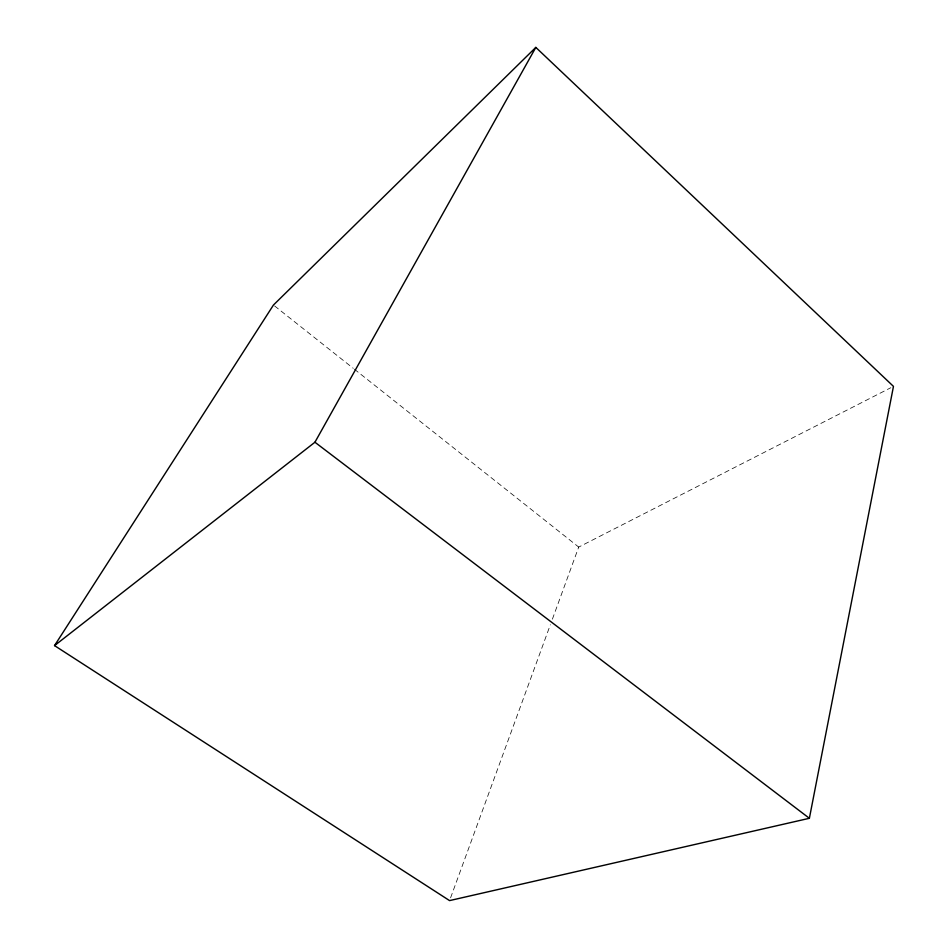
<?xml version="1.0" encoding="UTF-8"?>
<svg xmlns="http://www.w3.org/2000/svg" width="948" height="948" viewBox="0 0 948 948"><rect width="100%" height="100%" fill="white"/><g stroke="black" fill="none" stroke-linecap="round" stroke-linejoin="round"><path stroke-width="0.71" stroke-dasharray="4.74 3.56" d="M450.584 897.827L550.361 624.72M552.388 619.174L578.718 547.079L890.836 387.72M274.6 305.943L353.237 368.298M354.386 369.21L578.718 547.079"/><path stroke-width="1.42" d="M809.379 818.29L893.466 386.381L535.821 47.4L273.451 305.031L54.534 645.612L449.565 900.6L809.379 818.29L314.937 442.23L54.534 645.612M314.937 442.23L535.821 47.4"/></g></svg>
